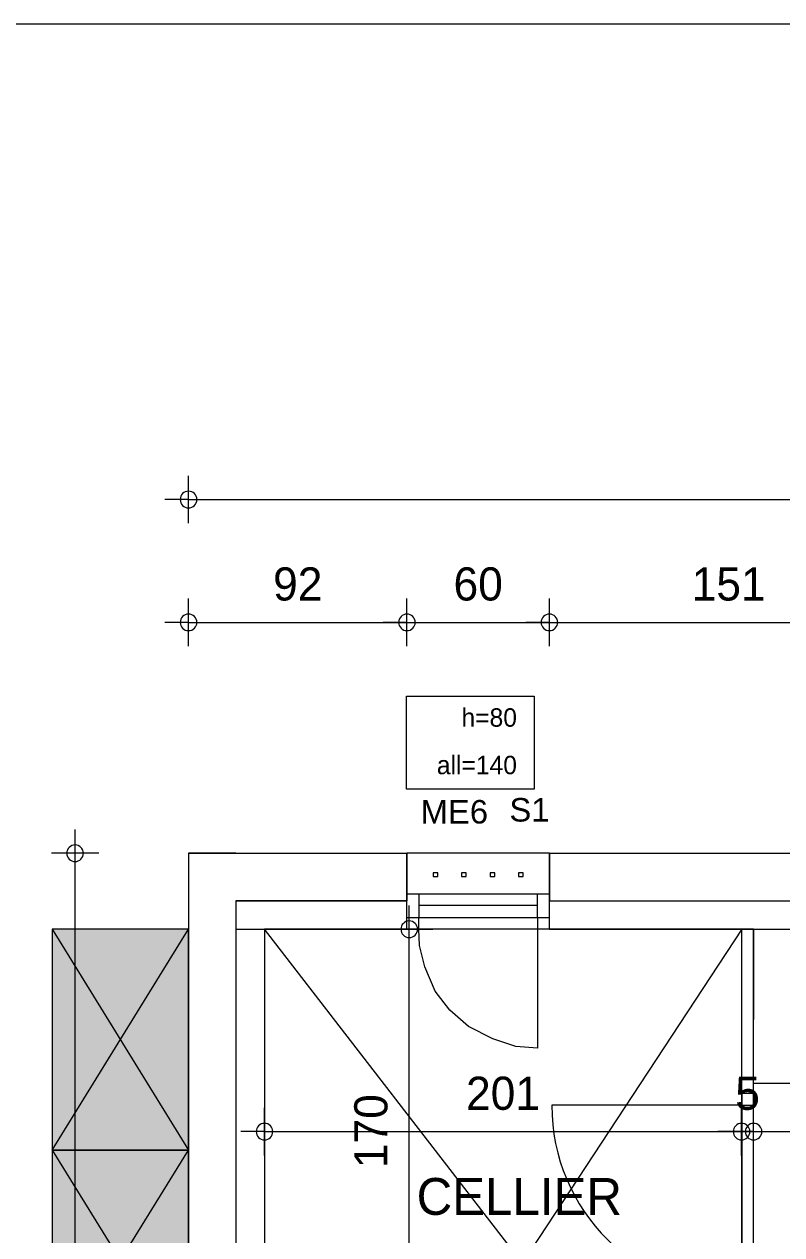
# Model space of a CAD drawing. Header units: metres. Extents: x 1.8 to 61.8, y -53.3 to -11.3.
# Drawn here: x 5.91 to 9.1, y -16.41 to -11.31 of the extents above; entities that cross this region are included whole.
import ezdxf
from ezdxf.enums import TextEntityAlignment as Align
from ezdxf.lldxf.tags import DXFTag

# ---------------------------------------------------------------- set-up
doc = ezdxf.new("R2010")
doc.units = ezdxf.units.M
doc.header["$MEASUREMENT"] = 0
doc.layers.add('Calque commun', color=7, linetype='Continuous')
doc.layers.add('Textes', color=7, linetype='Continuous')
doc.styles.add('Arial14', font='arial.ttf', dxfattribs={"height": 0.098961})
doc.styles.add('Century Gothic12', font='GOTHIC.TTF', dxfattribs={"height": 0.077575})
doc.styles.add('Century Gothic18', font='GOTHIC.TTF', dxfattribs={"height": 0.139636})
doc.styles.add('Century Gothic21', font='GOTHIC.TTF', dxfattribs={"height": 0.155151})
tags = doc.linetypes.add('HIDDEN', pattern=[0.375, 0.25, -0.125]).pattern_tags.tags
tags[6:7] = [DXFTag(74, 4), DXFTag(75, 0), DXFTag(340, '0'), DXFTag(46, 1.0), DXFTag(50, 0.0), DXFTag(44, 0.0), DXFTag(45, 0.0)]
tags[4:5] = [DXFTag(74, 4), DXFTag(75, 0), DXFTag(340, '0'), DXFTag(46, 1.0), DXFTag(50, 0.0), DXFTag(44, 0.0), DXFTag(45, 0.0)]
tags = doc.linetypes.add('HIDDEN2', pattern=[0.1875, 0.125, -0.0625]).pattern_tags.tags
tags[6:7] = [DXFTag(74, 4), DXFTag(75, 0), DXFTag(340, '0'), DXFTag(46, 1.0), DXFTag(50, 0.0), DXFTag(44, 0.0), DXFTag(45, 0.0)]
tags[4:5] = [DXFTag(74, 4), DXFTag(75, 0), DXFTag(340, '0'), DXFTag(46, 1.0), DXFTag(50, 0.0), DXFTag(44, 0.0), DXFTag(45, 0.0)]

# ---------------------------------------------------------------- blocks, each defined once
blk = doc.blocks.new('Block52125')
at = {"layer": 'Calque commun', "color": 7, "linetype": 'Continuous', "lineweight": 18}
for p, q in [((6.8015, -14.7998), (6.6016, -14.7998)), ((6.8015, -14.9998), (6.8016, -14.9998))]:
    blk.add_line(p, q, dxfattribs=at)
at = {"layer": 'Calque commun', "color": 7, "linetype": 'Continuous', "lineweight": 9}
blk.add_line((6.8015, -15.1198), (6.9216, -15.1198), dxfattribs=at)
blk = doc.blocks.new('Block52153')
at = {"layer": 'Calque commun', "color": 7, "linetype": 'Continuous', "lineweight": 18}
for p, q in [((6.6016, -14.7998), (7.5216, -14.7998)), ((8.1216, -14.7998), (9.6316, -14.7998)), ((10.4316, -14.7998), (11.9215, -14.7998))]:
    blk.add_line(p, q, dxfattribs=at)
at = {"layer": 'Calque commun', "color": 7, "linetype": 'Continuous', "lineweight": 9}
for p, q in [((6.8015, -14.9998), (7.5216, -14.9998)), ((8.1216, -14.9998), (9.6316, -14.9998)), ((10.4316, -14.9998), (11.9215, -14.9998)), ((6.9216, -15.1198), (7.5216, -15.1198)), ((8.1216, -15.1198), (9.6316, -15.1198)), ((10.4316, -15.1198), (11.9215, -15.1198))]:
    blk.add_line(p, q, dxfattribs=at)
blk = doc.blocks.new('Block52154')
at = {"layer": 'Calque commun', "color": 7, "linetype": 'Continuous', "lineweight": 18}
blk.add_line((6.6016, -14.7998), (6.6016, -23.7998), dxfattribs=at)
at = {"layer": 'Calque commun', "color": 7, "linetype": 'Continuous', "lineweight": 9}
for p, q in [((6.8015, -14.9998), (6.8015, -23.5998)), ((6.9216, -15.1198), (6.9216, -23.4798))]:
    blk.add_line(p, q, dxfattribs=at)
blk = doc.blocks.new('new134')
at = {"layer": 'Calque commun', "color": 5, "linetype": 'Continuous', "lineweight": 9}
blk.add_arc((0, 0), 0.5, 0, 359.99941, dxfattribs=at)
blk = doc.blocks.new('DimLine52255')
at = {"layer": 'Calque commun', "color": 5, "linetype": 'Continuous', "lineweight": 9}
for p, q in [((6.1238, -14.7998, 0), (6.1238, -14.6998, 0)), ((6.2238, -14.7998, 0), (6.0238, -14.7998, 0)), ((6.1238, -23.7998, 0), (6.1238, -14.7998, 0))]:
    blk.add_line(p, q, dxfattribs=at)
at = {"layer": 'Calque commun', "color": 5, "linetype": 'Continuous', "lineweight": 9, "xscale": 0.07000000029802322, "yscale": 0.07000000029802322, "zscale": 0.07000000029802322, "rotation": 90}
blk.add_blockref('new134', (6.1238, -14.7998, 0), dxfattribs=at)
blk = doc.blocks.new('new153')
at = {"layer": 'Calque commun', "color": 5, "linetype": 'Continuous', "lineweight": 9}
blk.add_arc((0, 0), 0.5, 0, 359.99941, dxfattribs=at)
blk = doc.blocks.new('new154')
at = {"layer": 'Calque commun', "color": 5, "linetype": 'Continuous', "lineweight": 9}
blk.add_arc((0, 0), 0.5, 0, 359.99941, dxfattribs=at)
blk = doc.blocks.new('DimLine52339')
at = {"layer": 'Calque commun', "color": 5, "linetype": 'Continuous', "lineweight": 9}
for p, q in [((7.5216, -13.9273), (7.5216, -13.7273)), ((8.1216, -13.9273), (8.1216, -13.7273)), ((7.5216, -13.8273), (7.4216, -13.8273)), ((7.5216, -13.8273), (8.1216, -13.8273)), ((8.1216, -13.8273), (8.2216, -13.8273))]:
    blk.add_line(p, q, dxfattribs=at)
at = {"layer": 'Calque commun', "color": 5, "linetype": 'Continuous', "lineweight": 9, "xscale": 0.07000000029802322, "yscale": 0.07000000029802322, "zscale": 0.07000000029802322}
for name, p in [('new153', (7.5216, -13.8273)), ('new154', (8.1216, -13.8273))]:
    blk.add_blockref(name, p, dxfattribs=at)
at = {"layer": 'Calque commun', "color": 5, "linetype": 'Continuous', "lineweight": 9, "style": 'Century Gothic18'}
blk.add_text('60', height=0.13964, dxfattribs=at).set_placement((7.8216, -13.7773), align=Align.BOTTOM_CENTER)
blk = doc.blocks.new('new157')
at = {"layer": 'Calque commun', "color": 5, "linetype": 'Continuous', "lineweight": 9}
blk.add_arc((0, 0), 0.5, 0, 359.99941, dxfattribs=at)
blk = doc.blocks.new('new158')
at = {"layer": 'Calque commun', "color": 5, "linetype": 'Continuous', "lineweight": 9}
blk.add_arc((0, 0), 0.5, 0, 359.99941, dxfattribs=at)
blk = doc.blocks.new('DimLine52355')
at = {"layer": 'Calque commun', "color": 5, "linetype": 'Continuous', "lineweight": 9}
for p, q in [((6.6016, -13.9273), (6.6016, -13.7273)), ((7.5216, -13.9273), (7.5216, -13.7273)), ((6.6016, -13.8273), (6.5016, -13.8273)), ((6.6016, -13.8273), (7.5216, -13.8273)), ((7.5216, -13.8273), (7.6216, -13.8273))]:
    blk.add_line(p, q, dxfattribs=at)
at = {"layer": 'Calque commun', "color": 5, "linetype": 'Continuous', "lineweight": 9, "xscale": 0.07000000029802322, "yscale": 0.07000000029802322, "zscale": 0.07000000029802322}
for name, p in [('new157', (6.6016, -13.8273)), ('new158', (7.5216, -13.8273))]:
    blk.add_blockref(name, p, dxfattribs=at)
at = {"layer": 'Calque commun', "color": 5, "linetype": 'Continuous', "lineweight": 9, "style": 'Century Gothic18'}
blk.add_text('92', height=0.13964, dxfattribs=at).set_placement((7.0616, -13.7773), align=Align.BOTTOM_CENTER)
blk = doc.blocks.new('new159')
at = {"layer": 'Calque commun', "color": 5, "linetype": 'Continuous', "lineweight": 9}
blk.add_arc((0, 0), 0.5, 0, 359.99941, dxfattribs=at)
blk = doc.blocks.new('new160')
at = {"layer": 'Calque commun', "color": 5, "linetype": 'Continuous', "lineweight": 9}
blk.add_arc((0, 0), 0.5, 0, 359.99941, dxfattribs=at)
blk = doc.blocks.new('DimLine52363')
at = {"layer": 'Calque commun', "color": 5, "linetype": 'Continuous', "lineweight": 9}
for p, q in [((8.1216, -13.9273), (8.1216, -13.7273)), ((9.6316, -13.9273), (9.6316, -13.7273)), ((8.1216, -13.8273), (8.0216, -13.8273)), ((8.1216, -13.8273), (9.6316, -13.8273)), ((9.6316, -13.8273), (9.7316, -13.8273))]:
    blk.add_line(p, q, dxfattribs=at)
at = {"layer": 'Calque commun', "color": 5, "linetype": 'Continuous', "lineweight": 9, "xscale": 0.07000000029802322, "yscale": 0.07000000029802322, "zscale": 0.07000000029802322}
for name, p in [('new159', (8.1216, -13.8273)), ('new160', (9.6316, -13.8273))]:
    blk.add_blockref(name, p, dxfattribs=at)
at = {"layer": 'Calque commun', "color": 5, "linetype": 'Continuous', "lineweight": 9, "style": 'Century Gothic18'}
blk.add_text('151', height=0.13964, dxfattribs=at).set_placement((8.8766, -13.7773), align=Align.BOTTOM_CENTER)
blk = doc.blocks.new('@PRES_1_$$_1-16')
at = {"layer": 'Calque commun', "color": 5, "linetype": 'Continuous', "lineweight": 9}
for p, q in [((0, 0.32), (0.6, 0.32)), ((0.6, 0.15), (0, 0.15)), ((0.05, 0.05), (0.05, 0.15)), ((0.55, 0.15), (0.55, 0.05)), ((0.05, 0.1), (0.55, 0.1)), ((0.6, 0.05), (0, 0.05)), ((0, 0), (0.6, 0))]:
    blk.add_line(p, q, dxfattribs=at)
blk = doc.blocks.new('@PRES_1_$$_1-17')
at = {"layer": 'Calque commun', "color": 7, "linetype": 'Continuous', "lineweight": 9}
blk.add_line((0, 0), (0, 0.32), dxfattribs=at)
blk = doc.blocks.new('@PRES_1_$$_1-18')
at = {"layer": 'Calque commun', "color": 7, "linetype": 'Continuous', "lineweight": 9}
blk.add_line((0, 0), (0, 0.32), dxfattribs=at)
blk = doc.blocks.new('INTER_2D_COMB6')
at = {"layer": 'Calque commun', "color": 0, "linetype": 'ByBlock', "lineweight": -2}
for name in ['@PRES_1_$$_1-16', '@PRES_1_$$_1-17']:
    blk.add_blockref(name, (0, 0), dxfattribs=at)
at = {"layer": 'Calque commun', "color": 0, "linetype": 'ByBlock', "lineweight": -2, "extrusion": (0, 0, -1), "xscale": -1, "yscale": -1, "zscale": -1, "rotation": -180}
blk.add_blockref('@PRES_1_$$_1-18', (-0.6, 0), dxfattribs=at)
blk = doc.blocks.new('PLACED_COMB6')
at = {"layer": 'Calque commun', "color": 0, "linetype": 'ByBlock', "lineweight": -2}
blk.add_blockref('INTER_2D_COMB6', (0, 0), dxfattribs=at)
blk = doc.blocks.new('new245')
at = {"layer": 'Calque commun', "color": 5, "linetype": 'Continuous', "lineweight": 9}
blk.add_arc((0, 0), 0.5, 0, 359.99941, dxfattribs=at)
blk = doc.blocks.new('new246')
at = {"layer": 'Calque commun', "color": 5, "linetype": 'Continuous', "lineweight": 9}
blk.add_arc((0, 0), 0.5, 0, 359.99941, dxfattribs=at)
blk = doc.blocks.new('DimLine54799')
at = {"layer": 'Calque commun', "color": 5, "linetype": 'Continuous', "lineweight": 9}
for p, q in [((6.6016, -13.4101), (6.6016, -13.2101)), ((13.2015, -13.4101), (13.2015, -13.2101)), ((6.6016, -13.3101), (6.5016, -13.3101)), ((6.6016, -13.3101), (13.2015, -13.3101)), ((13.2015, -13.3101), (13.3015, -13.3101))]:
    blk.add_line(p, q, dxfattribs=at)
at = {"layer": 'Calque commun', "color": 5, "linetype": 'Continuous', "lineweight": 9, "xscale": 0.07000000029802322, "yscale": 0.07000000029802322, "zscale": 0.07000000029802322}
for name, p in [('new245', (6.6016, -13.3101)), ('new246', (13.2015, -13.3101))]:
    blk.add_blockref(name, p, dxfattribs=at)
at = {"layer": 'Calque commun', "color": 5, "linetype": 'Continuous', "lineweight": 9, "style": 'Century Gothic18'}
blk.add_text('660', height=0.13964, dxfattribs=at).set_placement((9.9016, -13.2601), align=Align.BOTTOM_CENTER)
blk = doc.blocks.new('XMODULE1PDNONPMR27')
at = {"layer": 'Calque commun', "color": 5, "linetype": 'Continuous', "lineweight": 9}
blk.add_arc((0, 0), 0.5, 0, 359.99941, dxfattribs=at)
blk = doc.blocks.new('XMODULE1PDNONPMR28')
at = {"layer": 'Calque commun', "color": 5, "linetype": 'Continuous', "lineweight": 9}
blk.add_arc((0, 0), 0.5, 0, 359.99941, dxfattribs=at)
blk = doc.blocks.new('DimLine53452-2')
at = {"layer": 'Calque commun', "color": 5, "linetype": 'Continuous', "lineweight": 9}
for p, q in [((6.9216, -16.9433), (6.9216, -16.7433)), ((8.9309, -16.9433), (8.9309, -16.7433)), ((6.9216, -16.8433), (6.8216, -16.8433)), ((6.9216, -16.8433), (8.9309, -16.8433)), ((8.9309, -16.8433), (9.0309, -16.8433))]:
    blk.add_line(p, q, dxfattribs=at)
at = {"layer": 'Calque commun', "color": 5, "linetype": 'Continuous', "lineweight": 9, "xscale": 0.07000000029802322, "yscale": 0.07000000029802322, "zscale": 0.07000000029802322}
for name, p in [('XMODULE1PDNONPMR27', (6.9216, -16.8433)), ('XMODULE1PDNONPMR28', (8.9309, -16.8433))]:
    blk.add_blockref(name, p, dxfattribs=at)
at = {"layer": 'Calque commun', "color": 5, "linetype": 'Continuous', "lineweight": 9, "style": 'Century Gothic18'}
blk.add_text('201', height=0.13964, dxfattribs=at).set_placement((7.9262, -16.7933), align=Align.BOTTOM_CENTER)
blk = doc.blocks.new('XMODULE1PDNONPMR29')
at = {"layer": 'Calque commun', "color": 5, "linetype": 'Continuous', "lineweight": 9}
blk.add_arc((0, 0), 0.5, 0, 359.99941, dxfattribs=at)
blk = doc.blocks.new('XMODULE1PDNONPMR30')
at = {"layer": 'Calque commun', "color": 5, "linetype": 'Continuous', "lineweight": 9}
blk.add_arc((0, 0), 0.5, 0, 359.99941, dxfattribs=at)
blk = doc.blocks.new('DimLine53460-2')
at = {"layer": 'Calque commun', "color": 5, "linetype": 'Continuous', "lineweight": 9}
for p, q in [((8.9309, -16.9433), (8.9309, -16.7433)), ((8.9816, -16.9433), (8.9816, -16.7433)), ((8.9309, -16.8433), (8.8309, -16.8433)), ((8.9309, -16.8433), (8.9816, -16.8433)), ((8.9816, -16.8433), (9.0816, -16.8433))]:
    blk.add_line(p, q, dxfattribs=at)
at = {"layer": 'Calque commun', "color": 5, "linetype": 'Continuous', "lineweight": 9, "xscale": 0.07000000029802322, "yscale": 0.07000000029802322, "zscale": 0.07000000029802322}
for name, p in [('XMODULE1PDNONPMR29', (8.9309, -16.8433)), ('XMODULE1PDNONPMR30', (8.9816, -16.8433))]:
    blk.add_blockref(name, p, dxfattribs=at)
at = {"layer": 'Calque commun', "color": 5, "linetype": 'Continuous', "lineweight": 9, "style": 'Century Gothic18'}
blk.add_text('5', height=0.1396, dxfattribs=at).set_placement((8.9562, -16.7933), align=Align.BOTTOM_CENTER)
blk = doc.blocks.new('XMODULE1PDNONPMR31')
at = {"layer": 'Calque commun', "color": 5, "linetype": 'Continuous', "lineweight": 9}
blk.add_arc((0, 0), 0.5, 0, 359.99941, dxfattribs=at)
blk = doc.blocks.new('XMODULE1PDNONPMR32')
at = {"layer": 'Calque commun', "color": 5, "linetype": 'Continuous', "lineweight": 9}
blk.add_arc((0, 0), 0.5, 0, 359.99941, dxfattribs=at)
blk = doc.blocks.new('DimLine53468-2')
at = {"layer": 'Calque commun', "color": 5, "linetype": 'Continuous', "lineweight": 9}
for p, q in [((8.9816, -16.9433), (8.9816, -16.7433)), ((11.5283, -16.9433), (11.5283, -16.7433)), ((8.9816, -16.8433), (8.8816, -16.8433)), ((8.9816, -16.8433), (11.5283, -16.8433)), ((11.5283, -16.8433), (11.6283, -16.8433))]:
    blk.add_line(p, q, dxfattribs=at)
at = {"layer": 'Calque commun', "color": 5, "linetype": 'Continuous', "lineweight": 9, "xscale": 0.07000000029802322, "yscale": 0.07000000029802322, "zscale": 0.07000000029802322}
for name, p in [('XMODULE1PDNONPMR31', (8.9816, -16.8433)), ('XMODULE1PDNONPMR32', (11.5283, -16.8433))]:
    blk.add_blockref(name, p, dxfattribs=at)
at = {"layer": 'Calque commun', "color": 5, "linetype": 'Continuous', "lineweight": 9, "style": 'Century Gothic18'}
blk.add_text('255', height=0.13964, dxfattribs=at).set_placement((10.2549, -16.7933), align=Align.BOTTOM_CENTER)
blk = doc.blocks.new('XMODULE1PDNONPMR35')
at = {"layer": 'Calque commun', "color": 5, "linetype": 'Continuous', "lineweight": 9}
blk.add_arc((0, 0), 0.5, 0, 359.99941, dxfattribs=at)
blk = doc.blocks.new('XMODULE1PDNONPMR36')
at = {"layer": 'Calque commun', "color": 5, "linetype": 'Continuous', "lineweight": 9}
blk.add_arc((0, 0), 0.5, 0, 359.99941, dxfattribs=at)
blk = doc.blocks.new('DimLine53492')
at = {"layer": 'Calque commun', "color": 5, "linetype": 'Continuous', "lineweight": 9}
for p, q in [((7.5311, -15.9912), (7.5311, -15.8912)), ((7.4311, -15.9912), (7.6311, -15.9912)), ((7.5311, -17.6912), (7.5311, -15.9912)), ((7.4311, -17.6912), (7.6311, -17.6912)), ((7.5311, -17.6912), (7.5311, -17.7912))]:
    blk.add_line(p, q, dxfattribs=at)
at = {"layer": 'Calque commun', "color": 5, "linetype": 'Continuous', "lineweight": 9, "xscale": 0.07000000029802322, "yscale": 0.07000000029802322, "zscale": 0.07000000029802322, "rotation": 90}
for name, p in [('XMODULE1PDNONPMR36', (7.5311, -15.9912)), ('XMODULE1PDNONPMR35', (7.5311, -17.6912))]:
    blk.add_blockref(name, p, dxfattribs=at)
at = {"layer": 'Calque commun', "color": 5, "linetype": 'Continuous', "lineweight": 9, "style": 'Century Gothic18'}
blk.add_text('170', height=0.13964, rotation=90, dxfattribs=at).set_placement((7.4811, -16.8412), align=Align.BOTTOM_CENTER)
blk = doc.blocks.new('60x65')
at = {"layer": 'Calque commun', "color": 7, "linetype": 'HIDDEN', "lineweight": 9}
mesh = blk.add_polyface(dxfattribs=at)
corners = [(0, 0.6), (0.65, 0.6), (0.65, 0), (0, 0)]
mesh.append_faces([[corners[k] for k in face] for face in [(0, 1, 2, 3)]], dxfattribs={"color": 7})
blk = doc.blocks.new('@PRES_1_$$_1-40')
at = {"layer": 'Calque commun', "color": 5, "linetype": 'Continuous', "lineweight": 9}
blk.add_line((0.05, 0.05), (0.05, 0.85), dxfattribs=at)
at = {"layer": 'Calque commun', "color": 5, "linetype": 'Continuous', "lineweight": 9, "extrusion": (0, 0, -1)}
blk.add_arc((-0.05, 0.05), 0.8, 90, 180, dxfattribs=at)
at = {"layer": 'Calque commun', "color": 5, "linetype": 'Continuous', "lineweight": 9}
mesh = blk.add_polyface(dxfattribs=at)
corners = [(0, 0), (0, 0.05), (0.05, 0.05), (0.05, 0)]
mesh.append_faces([[corners[k] for k in face] for face in [(0, 1, 2, 3)]], dxfattribs={"color": 5})
mesh = blk.add_polyface(dxfattribs=at)
corners = [(0.85, 0), (0.85, 0.05), (0.9, 0.05), (0.9, 0)]
mesh.append_faces([[corners[k] for k in face] for face in [(0, 1, 2, 3)]], dxfattribs={"color": 5})
blk = doc.blocks.new('@PRES_1_$$_1-41')
at = {"layer": 'Calque commun', "color": 0, "linetype": 'Continuous', "lineweight": 9}
blk.add_line((0, 0), (0, 0.05), dxfattribs=at)
blk = doc.blocks.new('@PRES_1_$$_1-42')
at = {"layer": 'Calque commun', "color": 0, "linetype": 'Continuous', "lineweight": 9}
blk.add_line((0, 0), (0, 0.05), dxfattribs=at)
blk = doc.blocks.new('INTER_2D_COMB14')
at = {"layer": 'Calque commun', "color": 0, "linetype": 'ByBlock', "lineweight": -2}
blk.add_blockref('@PRES_1_$$_1-40', (0, 0), dxfattribs=at)
at = {"layer": 'Calque commun', "color": 15, "linetype": 'ByBlock', "lineweight": -2}
blk.add_blockref('@PRES_1_$$_1-41', (0, 0), dxfattribs=at)
at = {"layer": 'Calque commun', "color": 15, "linetype": 'ByBlock', "lineweight": -2, "extrusion": (0, 0, -1), "xscale": -1, "yscale": -1, "zscale": -1, "rotation": -180}
blk.add_blockref('@PRES_1_$$_1-42', (-0.9, 0), dxfattribs=at)
blk = doc.blocks.new('PLACED_COMB14')
at = {"layer": 'Calque commun', "color": 0, "linetype": 'ByBlock', "lineweight": -2}
blk.add_blockref('INTER_2D_COMB14', (0, 0), dxfattribs=at)
blk = doc.blocks.new('XMODULE1PDNONPMR75')
at = {"layer": 'Calque commun', "color": 9, "linetype": 'HIDDEN2', "lineweight": 9}
for p, q in [((8.9316, -18.5912), (6.9216, -15.9912)), ((8.9316, -15.9912), (7.2215, -18.5893))]:
    blk.add_line(p, q, dxfattribs=at)
at = {"layer": 'Calque commun', "color": 15, "linetype": 'Continuous', "lineweight": 18}
for p, q in [((8.9815, -15.9912), (8.9315, -15.9912)), ((8.9315, -16.6823), (8.9315, -15.9912)), ((8.9815, -16.6823), (8.9815, -15.9912))]:
    blk.add_line(p, q, dxfattribs=at)
at = {"layer": 'Calque commun', "color": 7, "linetype": 'Continuous', "lineweight": 9}
blk.add_line((8.9816, -15.9912), (8.9816, -16.3712), dxfattribs=at)
at = {"layer": 'Calque commun', "color": 9, "linetype": 'HIDDEN', "lineweight": 9}
blk.add_line((8.9315, -16.7079), (8.9315, -17.6079), dxfattribs=at)
at = {"layer": 'Calque commun', "color": 7, "linetype": 'HIDDEN', "lineweight": 9, "flags": 128}
blk.add_lwpolyline([(8.0716, -15.9412), (8.0716, -16.4912), (7.98, -16.4841), (7.883, -16.4529), (7.7807, -16.4009), (7.7027, -16.3316), (7.6403, -16.2518), (7.5969, -16.1496), (7.5744, -16.0594), (7.5716, -15.9912), (7.5716, -15.9412)], dxfattribs=at)
at = {"layer": 'Calque commun', "color": 5, "linetype": 'Continuous', "lineweight": 9}
for name in ['DimLine53492', 'DimLine53452-2', 'DimLine53460-2', 'DimLine53468-2']:
    blk.add_blockref(name, (0, 0), dxfattribs=at)
at = {"layer": 'Calque commun', "color": 0, "linetype": 'ByBlock', "lineweight": -2, "rotation": 90}
blk.add_blockref('60x65', (9.5816, -16.6412), dxfattribs=at)
at = {"layer": 'Calque commun', "color": 0, "linetype": 'ByBlock', "lineweight": -2, "extrusion": (0, 0, -1), "xscale": -1, "yscale": -1, "zscale": -1, "rotation": 90.00000000000001}
blk.add_blockref('PLACED_COMB14', (-8.9815, -16.6823), dxfattribs=at)
at = {"layer": 'Textes', "color": 5, "linetype": 'ByBlock', "lineweight": -2, "style": 'Century Gothic21'}
blk.add_text('CELLIER', height=0.15515, dxfattribs=at).set_placement((8.4271, -17.0385), align=Align.TOP_RIGHT)
at = {"layer": 'Calque commun', "color": 9, "linetype": 'Continuous', "lineweight": 9}
mesh = blk.add_polyface(dxfattribs=at)
corners = [(8.9315, -15.9912), (6.9216, -15.9912), (6.9216, -17.6935), (8.9315, -17.6935)]
mesh.append_faces([[corners[k] for k in face] for face in [(0, 1, 2, 3)]], dxfattribs={"color": 9})
mesh = blk.add_polyface(dxfattribs=at)
corners = [(8.9816, -18.6712), (8.9816, -15.9912), (11.5315, -15.9912), (11.5215, -18.6712)]
mesh.append_faces([[corners[k] for k in face] for face in [(0, 1, 2, 3)]], dxfattribs={"color": 9})

msp = doc.modelspace()

# ---------------------------------------------------------------- linework, layer by layer
at = {"layer": 'Calque commun', "color": 12, "linetype": 'Continuous', "lineweight": 18}
for p, q in [((7.5216, -14.7998), (7.5216, -14.9998)), ((8.1216, -14.7998), (8.1216, -14.9998)), ((7.5216, -14.9998), (6.8015, -15.0001)), ((6.8015, -15.0001), (6.8015, -23.6001))]:
    msp.add_line(p, q, dxfattribs=at)
at = {"layer": 'Calque commun', "color": 7, "linetype": 'Continuous', "lineweight": 9}
msp.add_line((8.1216, -15.1198), (6.9216, -15.1198), dxfattribs=at)
at = {"layer": 'Calque commun', "color": 7, "linetype": 'HIDDEN2', "lineweight": 9, "flags": 128}
msp.add_lwpolyline([(8.0716, -15.0698), (8.0716, -15.6198), (7.98, -15.6127), (7.883, -15.5815), (7.7807, -15.5295), (7.7027, -15.4602), (7.6403, -15.3804), (7.5969, -15.2782), (7.5744, -15.188), (7.5716, -15.1198), (7.5716, -15.0698)], dxfattribs=at)
at = {"layer": 'Calque commun', "color": 7, "linetype": 'HIDDEN', "lineweight": 9, "flags": 128}
for points in [[(6.0275, -15.1198), (6.0275, -16.0493), (6.6016, -16.0493), (6.6016, -15.1198), (6.0275, -15.1198), (6.6016, -16.0493), (6.0275, -16.0493), (6.6016, -15.1198)], [(6.0275, -16.0493), (6.0275, -16.9788), (6.6016, -16.9788), (6.6016, -16.0493), (6.0275, -16.0493), (6.6016, -16.9788), (6.0275, -16.9788), (6.6016, -16.0493)]]:
    msp.add_lwpolyline(points, dxfattribs=at)
at = {"layer": 'Calque commun', "color": 43, "linetype": 'HIDDEN', "lineweight": 9}
msp.add_trace([(6.6016, -15.1198), (6.0275, -15.1198), (6.6016, -16.9788), (6.0275, -16.9788)], dxfattribs=at)

# ---------------------------------------------------------------- block references
at = {"layer": 'Calque commun', "color": 5, "linetype": 'Continuous', "lineweight": 9}
for name in ['DimLine54799', 'DimLine52355', 'DimLine52339', 'DimLine52363', 'DimLine52255']:
    msp.add_blockref(name, (0, 0), dxfattribs=at)
at = {"layer": 'Calque commun', "color": 0, "linetype": 'ByBlock', "lineweight": -2}
for name, p in [('Block52125', (0, 0)), ('Block52153', (0, 0)), ('Block52154', (0, 0)), ('XMODULE1PDNONPMR75', (0, 0.8714))]:
    msp.add_blockref(name, p, dxfattribs=at)
at = {"layer": 'Calque commun', "color": 0, "linetype": 'ByBlock', "lineweight": -2, "extrusion": (0, 0, -1), "xscale": -1, "yscale": -1, "zscale": -1, "rotation": -180}
msp.add_blockref('PLACED_COMB6', (-8.1216, -15.1198), dxfattribs=at)

# ---------------------------------------------------------------- texts
at = {"layer": 'Calque commun', "color": 5, "linetype": 'ByBlock', "lineweight": -2, "insert": (7.9849, -14.1892), "char_height": 0.07758, "attachment_point": 3, "line_spacing_factor": 1.546883, "style": 'Century Gothic12'}
msp.add_mtext('h=80\\Pall=140', dxfattribs=at)
at = {"layer": 'Textes', "color": 5, "linetype": 'ByBlock', "lineweight": -2, "style": 'Arial14'}
for s, p in [('ME6', (7.579, -14.704)), ('S1', (7.9532, -14.6958))]:
    msp.add_text(s, height=0.09896, dxfattribs=at).set_placement(p, align=Align.BOTTOM_LEFT)

# ---------------------------------------------------------------- meshes
at = {"layer": 'Calque commun', "color": 7, "linetype": 'Continuous', "lineweight": 9}
mesh = msp.add_polyface(dxfattribs=at)
corners = [(61.7636, -11.3086), (1.7636, -11.3086), (1.7636, -53.3086), (61.7636, -53.3086)]
mesh.append_faces([[corners[k] for k in face] for face in [(0, 1, 2, 3)]], dxfattribs={"color": 7})
at = {"layer": 'Calque commun', "color": 11, "linetype": 'Continuous', "lineweight": 18}
mesh = msp.add_polyface(dxfattribs=at)
corners = [(7.519, -14.1384), (8.0574, -14.1384), (8.0574, -14.5291), (7.519, -14.5291)]
mesh.append_faces([[corners[k] for k in face] for face in [(0, 1, 2, 3)]], dxfattribs={"color": 11})
at = {"layer": 'Calque commun', "color": 25, "linetype": 'Continuous', "lineweight": 18}
mesh = msp.add_polyface(dxfattribs=at)
corners = [(7.6516, -14.8821), (7.6316, -14.8821), (7.6316, -14.8971), (7.6516, -14.8971)]
mesh.append_faces([[corners[k] for k in face] for face in [(0, 1, 2, 3)]], dxfattribs={"color": 25})
mesh = msp.add_polyface(dxfattribs=at)
corners = [(7.7716, -14.8821), (7.7516, -14.8821), (7.7516, -14.8971), (7.7716, -14.8971)]
mesh.append_faces([[corners[k] for k in face] for face in [(0, 1, 2, 3)]], dxfattribs={"color": 25})
mesh = msp.add_polyface(dxfattribs=at)
corners = [(7.8916, -14.8821), (7.8716, -14.8821), (7.8716, -14.8971), (7.8916, -14.8971)]
mesh.append_faces([[corners[k] for k in face] for face in [(0, 1, 2, 3)]], dxfattribs={"color": 25})
mesh = msp.add_polyface(dxfattribs=at)
corners = [(8.0116, -14.8821), (7.9916, -14.8821), (7.9916, -14.8971), (8.0116, -14.8971)]
mesh.append_faces([[corners[k] for k in face] for face in [(0, 1, 2, 3)]], dxfattribs={"color": 25})

doc.saveas('drawing.dxf')
